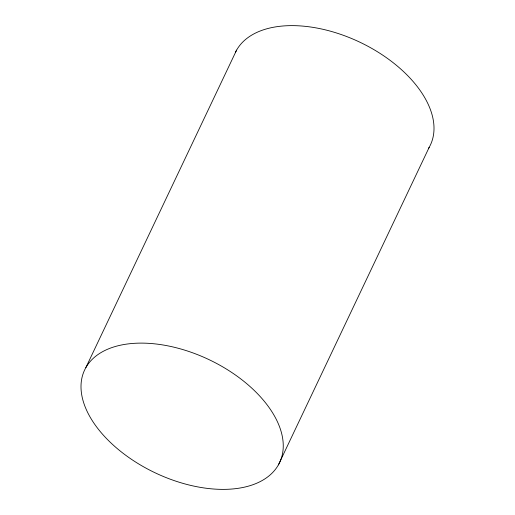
<?xml version="1.0" encoding="UTF-8"?>
<svg xmlns="http://www.w3.org/2000/svg" width="515" height="515" viewBox="0 0 515 515"><rect width="100%" height="100%" fill="white"/><g stroke="black" fill="none" stroke-linecap="round" stroke-linejoin="round"><path stroke-width="0.77" d="M85.844 367.62L236.591 50.135M278.409 464.865A107.925 62.676 25.4 0 0 160.777 344.625A107.925 62.676 25.4 0 0 107.184 439.237A107.925 62.676 25.4 0 0 278.409 464.865L429.156 147.38M235.51 52.195A107.925 62.676 25.4 0 1 363.217 43.833A107.925 62.676 25.4 0 1 428.364 148.719"/></g></svg>
